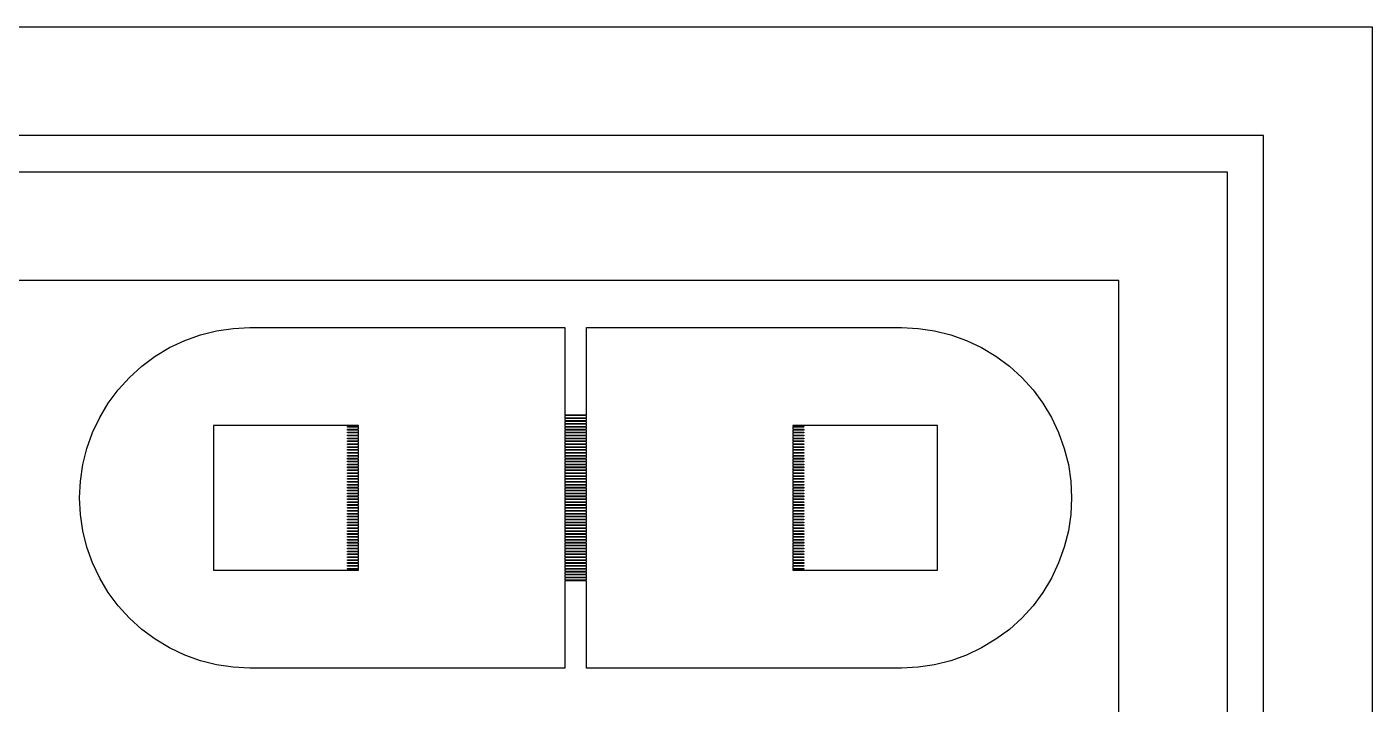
# Model space of a CAD drawing. Extents: x -16 to 132, y -40 to 113.
# Drawn here: x 93.49 to 112.49, y 66.11 to 75.67 of the extents above; entities that cross this region are included whole.
import ezdxf

# ---------------------------------------------------------------- set-up
doc = ezdxf.new("R2010")
doc.units = 0

msp = doc.modelspace()

# ---------------------------------------------------------------- linework, layer by layer
for p, q in [((-2.0452, 75.6724), (112.486, 75.6724)), ((112.486, 75.6724), (112.486, -2.0452)), ((110.952, 74.1385), (-0.51129, 74.1385)), ((110.952, -0.51129), (110.952, 74.1385)), ((0, 73.6272), (110.441, 73.6272)), ((110.441, 73.6272), (110.441, 0)), ((108.907, 72.0933), (1.53389, 72.0933)), ((108.907, 1.53389), (108.907, 72.0933)), ((95.5029, 71.1448), (95.7161, 71.2457)), ((95.7161, 71.2457), (95.9381, 71.3251)), ((95.9381, 71.3251), (96.1669, 71.3824)), ((96.1669, 71.3824), (96.4002, 71.417)), ((96.4002, 71.417), (96.6357, 71.4286)), ((96.6357, 71.4286), (101.084, 71.4286)), ((101.084, 71.4286), (101.084, 70.1964)), ((101.391, 70.1964), (101.391, 71.4286)), ((101.391, 71.4286), (105.839, 71.4286)), ((105.839, 71.4286), (106.075, 71.417)), ((106.075, 71.417), (106.308, 71.3824)), ((106.308, 71.3824), (106.537, 71.3251)), ((106.537, 71.3251), (106.759, 71.2457)), ((106.759, 71.2457), (106.972, 71.1448)), ((95.3006, 71.0236), (95.5029, 71.1448)), ((106.972, 71.1448), (107.174, 71.0236)), ((94.9364, 70.7247), (95.1112, 70.8831)), ((95.1112, 70.8831), (95.3006, 71.0236)), ((107.174, 71.0236), (107.364, 70.8831)), ((107.364, 70.8831), (107.538, 70.7247)), ((94.7781, 70.55), (94.9364, 70.7247)), ((107.538, 70.7247), (107.697, 70.55)), ((94.6376, 70.3606), (94.7781, 70.55)), ((107.697, 70.55), (107.837, 70.3606)), ((94.5163, 70.1583), (94.6376, 70.3606)), ((107.837, 70.3606), (107.958, 70.1583)), ((94.4155, 69.9451), (94.5163, 70.1583)), ((101.084, 70.1964), (101.391, 70.1964)), ((101.391, 70.1861), (101.084, 70.1861)), ((101.084, 70.1861), (101.084, 70.1555)), ((101.084, 70.1555), (101.391, 70.1555)), ((101.391, 70.1452), (101.084, 70.1452)), ((101.084, 70.1452), (101.084, 70.1145)), ((101.084, 70.1145), (101.391, 70.1145)), ((101.391, 70.1043), (101.084, 70.1043)), ((101.084, 70.1043), (101.084, 70.0737)), ((101.391, 70.1555), (101.391, 70.1861)), ((101.391, 70.1145), (101.391, 70.1452)), ((101.391, 70.0737), (101.391, 70.1043)), ((107.958, 70.1583), (108.059, 69.9451)), ((94.3361, 69.7231), (94.4155, 69.9451)), ((98.1696, 70.0481), (96.1244, 70.0481)), ((96.1244, 70.0481), (96.1244, 68.0029)), ((98.0162, 70.0225), (98.0162, 70.0327)), ((98.0162, 70.0327), (98.1696, 70.0327)), ((98.1696, 70.0225), (98.0162, 70.0225)), ((98.0162, 69.9816), (98.0162, 69.9918)), ((98.0162, 69.9918), (98.1696, 69.9918)), ((98.1696, 69.9816), (98.0162, 69.9816)), ((98.0162, 69.9407), (98.0162, 69.9509)), ((98.0162, 69.9509), (98.1696, 69.9509)), ((98.1696, 69.9407), (98.0162, 69.9407)), ((98.1696, 70.0327), (98.1696, 70.0481)), ((98.1696, 69.9918), (98.1696, 70.0225)), ((98.1696, 69.9509), (98.1696, 69.9816)), ((98.1696, 69.91), (98.1696, 69.9407)), ((101.084, 70.0737), (101.391, 70.0737)), ((101.391, 70.0634), (101.084, 70.0634)), ((101.084, 70.0634), (101.084, 70.0327)), ((101.084, 70.0327), (101.391, 70.0327)), ((101.391, 70.0225), (101.084, 70.0225)), ((101.084, 70.0225), (101.084, 69.9918)), ((101.084, 69.9918), (101.391, 69.9918)), ((101.391, 69.9816), (101.084, 69.9816)), ((101.084, 69.9816), (101.084, 69.9509)), ((101.084, 69.9509), (101.391, 69.9509)), ((101.391, 69.9407), (101.084, 69.9407)), ((101.084, 69.9407), (101.084, 69.91)), ((101.391, 70.0327), (101.391, 70.0634)), ((101.391, 69.9918), (101.391, 70.0225)), ((101.391, 69.9509), (101.391, 69.9816)), ((101.391, 69.91), (101.391, 69.9407)), ((106.35, 70.0481), (104.305, 70.0481)), ((104.305, 70.0481), (104.305, 70.0327)), ((104.305, 70.0327), (104.459, 70.0327)), ((104.459, 70.0225), (104.305, 70.0225)), ((104.305, 70.0225), (104.305, 69.9918)), ((104.305, 69.9918), (104.459, 69.9918)), ((104.459, 69.9816), (104.305, 69.9816)), ((104.305, 69.9816), (104.305, 69.9509)), ((104.305, 69.9509), (104.459, 69.9509)), ((104.459, 69.9407), (104.305, 69.9407)), ((104.305, 69.9407), (104.305, 69.91)), ((104.459, 70.0327), (104.459, 70.0225)), ((104.459, 69.9918), (104.459, 69.9816)), ((104.459, 69.9509), (104.459, 69.9407)), ((106.35, 68.0029), (106.35, 70.0481)), ((108.059, 69.9451), (108.139, 69.7231)), ((94.2788, 69.4943), (94.3361, 69.7231)), ((98.0162, 69.8998), (98.0162, 69.91)), ((98.0162, 69.91), (98.1696, 69.91)), ((98.1696, 69.8998), (98.0162, 69.8998)), ((98.0162, 69.8589), (98.0162, 69.8691)), ((98.0162, 69.8691), (98.1696, 69.8691)), ((98.1696, 69.8589), (98.0162, 69.8589)), ((98.0162, 69.818), (98.0162, 69.8282)), ((98.0162, 69.8282), (98.1696, 69.8282)), ((98.1696, 69.818), (98.0162, 69.818)), ((98.0162, 69.7771), (98.0162, 69.7873)), ((98.0162, 69.7873), (98.1696, 69.7873)), ((98.1696, 69.7771), (98.0162, 69.7771)), ((98.0162, 69.7362), (98.0162, 69.7464)), ((98.0162, 69.7464), (98.1696, 69.7464)), ((98.1696, 69.7362), (98.0162, 69.7362)), ((98.1696, 69.8691), (98.1696, 69.8998)), ((98.1696, 69.8282), (98.1696, 69.8589)), ((98.1696, 69.7873), (98.1696, 69.818)), ((98.1696, 69.7464), (98.1696, 69.7771)), ((98.1696, 69.7055), (98.1696, 69.7362)), ((101.084, 69.91), (101.391, 69.91)), ((101.391, 69.8998), (101.084, 69.8998)), ((101.084, 69.8998), (101.084, 69.8691)), ((101.084, 69.8691), (101.391, 69.8691)), ((101.391, 69.8589), (101.084, 69.8589)), ((101.084, 69.8589), (101.084, 69.8282)), ((101.084, 69.8282), (101.391, 69.8282)), ((101.391, 69.818), (101.084, 69.818)), ((101.084, 69.818), (101.084, 69.7873)), ((101.084, 69.7873), (101.391, 69.7873)), ((101.391, 69.7771), (101.084, 69.7771)), ((101.084, 69.7771), (101.084, 69.7464)), ((101.084, 69.7464), (101.391, 69.7464)), ((101.391, 69.7362), (101.084, 69.7362)), ((101.084, 69.7362), (101.084, 69.7055)), ((101.391, 69.8691), (101.391, 69.8998)), ((101.391, 69.8282), (101.391, 69.8589)), ((101.391, 69.7873), (101.391, 69.818)), ((101.391, 69.7464), (101.391, 69.7771)), ((101.391, 69.7055), (101.391, 69.7362)), ((104.305, 69.91), (104.459, 69.91)), ((104.459, 69.8998), (104.305, 69.8998)), ((104.305, 69.8998), (104.305, 69.8691)), ((104.305, 69.8691), (104.459, 69.8691)), ((104.459, 69.8589), (104.305, 69.8589)), ((104.305, 69.8589), (104.305, 69.8282)), ((104.305, 69.8282), (104.459, 69.8282)), ((104.459, 69.818), (104.305, 69.818)), ((104.305, 69.818), (104.305, 69.7873)), ((104.305, 69.7873), (104.459, 69.7873)), ((104.459, 69.7771), (104.305, 69.7771)), ((104.305, 69.7771), (104.305, 69.7464)), ((104.305, 69.7464), (104.459, 69.7464)), ((104.459, 69.7362), (104.305, 69.7362)), ((104.305, 69.7362), (104.305, 69.7055)), ((104.459, 69.91), (104.459, 69.8998)), ((104.459, 69.8691), (104.459, 69.8589)), ((104.459, 69.8282), (104.459, 69.818)), ((104.459, 69.7873), (104.459, 69.7771)), ((104.459, 69.7464), (104.459, 69.7362)), ((108.139, 69.7231), (108.196, 69.4943)), ((98.0162, 69.6953), (98.0162, 69.7055)), ((98.0162, 69.7055), (98.1696, 69.7055)), ((98.1696, 69.6953), (98.0162, 69.6953)), ((98.0162, 69.6544), (98.0162, 69.6646)), ((98.0162, 69.6646), (98.1696, 69.6646)), ((98.1696, 69.6544), (98.0162, 69.6544)), ((98.0162, 69.6135), (98.0162, 69.6237)), ((98.0162, 69.6237), (98.1696, 69.6237)), ((98.1696, 69.6135), (98.0162, 69.6135)), ((98.0162, 69.5726), (98.0162, 69.5828)), ((98.0162, 69.5828), (98.1696, 69.5828)), ((98.1696, 69.5726), (98.0162, 69.5726)), ((98.0162, 69.5317), (98.0162, 69.5419)), ((98.0162, 69.5419), (98.1696, 69.5419)), ((98.1696, 69.6646), (98.1696, 69.6953)), ((98.1696, 69.6237), (98.1696, 69.6544)), ((98.1696, 69.5828), (98.1696, 69.6135)), ((98.1696, 69.5419), (98.1696, 69.5726)), ((101.084, 69.7055), (101.391, 69.7055)), ((101.391, 69.6953), (101.084, 69.6953)), ((101.084, 69.6953), (101.084, 69.6646)), ((101.084, 69.6646), (101.391, 69.6646)), ((101.391, 69.6544), (101.084, 69.6544)), ((101.084, 69.6544), (101.084, 69.6237)), ((101.084, 69.6237), (101.391, 69.6237)), ((101.391, 69.6135), (101.084, 69.6135)), ((101.084, 69.6135), (101.084, 69.5828)), ((101.084, 69.5828), (101.391, 69.5828)), ((101.391, 69.5726), (101.084, 69.5726)), ((101.084, 69.5726), (101.084, 69.5419)), ((101.084, 69.5419), (101.391, 69.5419)), ((101.391, 69.6646), (101.391, 69.6953)), ((101.391, 69.6237), (101.391, 69.6544)), ((101.391, 69.5828), (101.391, 69.6135)), ((101.391, 69.5419), (101.391, 69.5726)), ((104.305, 69.7055), (104.459, 69.7055)), ((104.459, 69.6953), (104.305, 69.6953)), ((104.305, 69.6953), (104.305, 69.6646)), ((104.305, 69.6646), (104.459, 69.6646)), ((104.459, 69.6544), (104.305, 69.6544)), ((104.305, 69.6544), (104.305, 69.6237)), ((104.305, 69.6237), (104.459, 69.6237)), ((104.459, 69.6135), (104.305, 69.6135)), ((104.305, 69.6135), (104.305, 69.5828)), ((104.305, 69.5828), (104.459, 69.5828)), ((104.459, 69.5726), (104.305, 69.5726)), ((104.305, 69.5726), (104.305, 69.5419)), ((104.305, 69.5419), (104.459, 69.5419)), ((104.459, 69.7055), (104.459, 69.6953)), ((104.459, 69.6646), (104.459, 69.6544)), ((104.459, 69.6237), (104.459, 69.6135)), ((104.459, 69.5828), (104.459, 69.5726)), ((104.459, 69.5419), (104.459, 69.5317)), ((94.2442, 69.261), (94.2788, 69.4943)), ((98.1696, 69.5317), (98.0162, 69.5317)), ((98.0162, 69.4908), (98.0162, 69.501)), ((98.0162, 69.501), (98.1696, 69.501)), ((98.1696, 69.4908), (98.0162, 69.4908)), ((98.0162, 69.4499), (98.0162, 69.4601)), ((98.0162, 69.4601), (98.1696, 69.4601)), ((98.1696, 69.4499), (98.0162, 69.4499)), ((98.0162, 69.409), (98.0162, 69.4192)), ((98.0162, 69.4192), (98.1696, 69.4192)), ((98.1696, 69.409), (98.0162, 69.409)), ((98.0162, 69.3681), (98.0162, 69.3783)), ((98.0162, 69.3783), (98.1696, 69.3783)), ((98.1696, 69.3681), (98.0162, 69.3681)), ((98.1696, 69.501), (98.1696, 69.5317)), ((98.1696, 69.4601), (98.1696, 69.4908)), ((98.1696, 69.4192), (98.1696, 69.4499)), ((98.1696, 69.3783), (98.1696, 69.409)), ((98.1696, 69.3374), (98.1696, 69.3681)), ((101.391, 69.5317), (101.084, 69.5317)), ((101.084, 69.5317), (101.084, 69.501)), ((101.084, 69.501), (101.391, 69.501)), ((101.391, 69.4908), (101.084, 69.4908)), ((101.084, 69.4908), (101.084, 69.4601)), ((101.084, 69.4601), (101.391, 69.4601)), ((101.391, 69.4499), (101.084, 69.4499)), ((101.084, 69.4499), (101.084, 69.4192)), ((101.084, 69.4192), (101.391, 69.4192)), ((101.391, 69.409), (101.084, 69.409)), ((101.084, 69.409), (101.084, 69.3783)), ((101.084, 69.3783), (101.391, 69.3783)), ((101.391, 69.3681), (101.084, 69.3681)), ((101.084, 69.3681), (101.084, 69.3374)), ((101.391, 69.501), (101.391, 69.5317)), ((101.391, 69.4601), (101.391, 69.4908)), ((101.391, 69.4192), (101.391, 69.4499)), ((101.391, 69.3783), (101.391, 69.409)), ((101.391, 69.3374), (101.391, 69.3681)), ((104.459, 69.5317), (104.305, 69.5317)), ((104.305, 69.5317), (104.305, 69.501)), ((104.305, 69.501), (104.459, 69.501)), ((104.459, 69.4908), (104.305, 69.4908)), ((104.305, 69.4908), (104.305, 69.4601)), ((104.305, 69.4601), (104.459, 69.4601)), ((104.459, 69.4499), (104.305, 69.4499)), ((104.305, 69.4499), (104.305, 69.4192)), ((104.305, 69.4192), (104.459, 69.4192)), ((104.459, 69.409), (104.305, 69.409)), ((104.305, 69.409), (104.305, 69.3783)), ((104.305, 69.3783), (104.459, 69.3783)), ((104.459, 69.3681), (104.305, 69.3681)), ((104.305, 69.3681), (104.305, 69.3374)), ((104.459, 69.501), (104.459, 69.4908)), ((104.459, 69.4601), (104.459, 69.4499)), ((104.459, 69.4192), (104.459, 69.409)), ((104.459, 69.3783), (104.459, 69.3681)), ((108.196, 69.4943), (108.231, 69.261)), ((94.2326, 69.0255), (94.2442, 69.261)), ((98.0162, 69.3272), (98.0162, 69.3374)), ((98.0162, 69.3374), (98.1696, 69.3374)), ((98.1696, 69.3272), (98.0162, 69.3272)), ((98.0162, 69.2862), (98.0162, 69.2965)), ((98.0162, 69.2965), (98.1696, 69.2965)), ((98.1696, 69.2862), (98.0162, 69.2862)), ((98.0162, 69.2453), (98.0162, 69.2556)), ((98.0162, 69.2556), (98.1696, 69.2556)), ((98.1696, 69.2453), (98.0162, 69.2453)), ((98.0162, 69.2044), (98.0162, 69.2147)), ((98.0162, 69.2147), (98.1696, 69.2147)), ((98.1696, 69.2044), (98.0162, 69.2044)), ((98.0162, 69.1635), (98.0162, 69.1738)), ((98.0162, 69.1738), (98.1696, 69.1738)), ((98.1696, 69.1635), (98.0162, 69.1635)), ((98.1696, 69.2965), (98.1696, 69.3272)), ((98.1696, 69.2556), (98.1696, 69.2862)), ((98.1696, 69.2147), (98.1696, 69.2453)), ((98.1696, 69.1738), (98.1696, 69.2044)), ((98.1696, 69.1329), (98.1696, 69.1635)), ((101.084, 69.3374), (101.391, 69.3374)), ((101.391, 69.3272), (101.084, 69.3272)), ((101.084, 69.3272), (101.084, 69.2965)), ((101.084, 69.2965), (101.391, 69.2965)), ((101.391, 69.2862), (101.084, 69.2862)), ((101.084, 69.2862), (101.084, 69.2556)), ((101.084, 69.2556), (101.391, 69.2556)), ((101.391, 69.2453), (101.084, 69.2453)), ((101.084, 69.2453), (101.084, 69.2147)), ((101.084, 69.2147), (101.391, 69.2147)), ((101.391, 69.2044), (101.084, 69.2044)), ((101.084, 69.2044), (101.084, 69.1738)), ((101.084, 69.1738), (101.391, 69.1738)), ((101.391, 69.1635), (101.084, 69.1635)), ((101.084, 69.1635), (101.084, 69.1329)), ((101.391, 69.2965), (101.391, 69.3272)), ((101.391, 69.2556), (101.391, 69.2862)), ((101.391, 69.2147), (101.391, 69.2453)), ((101.391, 69.1738), (101.391, 69.2044)), ((101.391, 69.1329), (101.391, 69.1635)), ((104.305, 69.3374), (104.459, 69.3374)), ((104.459, 69.3272), (104.305, 69.3272)), ((104.305, 69.3272), (104.305, 69.2965)), ((104.305, 69.2965), (104.459, 69.2965)), ((104.459, 69.2862), (104.305, 69.2862)), ((104.305, 69.2862), (104.305, 69.2556)), ((104.305, 69.2556), (104.459, 69.2556)), ((104.459, 69.2453), (104.305, 69.2453)), ((104.305, 69.2453), (104.305, 69.2147)), ((104.305, 69.2147), (104.459, 69.2147)), ((104.459, 69.2044), (104.305, 69.2044)), ((104.305, 69.2044), (104.305, 69.1738)), ((104.305, 69.1738), (104.459, 69.1738)), ((104.459, 69.1635), (104.305, 69.1635)), ((104.305, 69.1635), (104.305, 69.1329)), ((104.459, 69.3374), (104.459, 69.3272)), ((104.459, 69.2965), (104.459, 69.2862)), ((104.459, 69.2556), (104.459, 69.2453)), ((104.459, 69.2147), (104.459, 69.2044)), ((104.459, 69.1738), (104.459, 69.1635)), ((108.231, 69.261), (108.242, 69.0255)), ((94.2442, 68.79), (94.2326, 69.0255)), ((98.0162, 69.1226), (98.0162, 69.1329)), ((98.0162, 69.1329), (98.1696, 69.1329)), ((98.1696, 69.1226), (98.0162, 69.1226)), ((98.0162, 69.0817), (98.0162, 69.0919)), ((98.0162, 69.0919), (98.1696, 69.0919)), ((98.1696, 69.0817), (98.0162, 69.0817)), ((98.0162, 69.0408), (98.0162, 69.0511)), ((98.0162, 69.0511), (98.1696, 69.0511)), ((98.1696, 69.0408), (98.0162, 69.0408)), ((98.0162, 68.9999), (98.0162, 69.0101)), ((98.0162, 69.0101), (98.1696, 69.0101)), ((98.1696, 68.9999), (98.0162, 68.9999)), ((98.0162, 68.959), (98.0162, 68.9693)), ((98.0162, 68.9693), (98.1696, 68.9693)), ((98.1696, 69.0919), (98.1696, 69.1226)), ((98.1696, 69.0511), (98.1696, 69.0817)), ((98.1696, 69.0101), (98.1696, 69.0408)), ((98.1696, 68.9693), (98.1696, 68.9999)), ((101.084, 69.1329), (101.391, 69.1329)), ((101.391, 69.1226), (101.084, 69.1226)), ((101.084, 69.1226), (101.084, 69.0919)), ((101.084, 69.0919), (101.391, 69.0919)), ((101.391, 69.0817), (101.084, 69.0817)), ((101.084, 69.0817), (101.084, 69.0511)), ((101.084, 69.0511), (101.391, 69.0511)), ((101.391, 69.0408), (101.084, 69.0408)), ((101.084, 69.0408), (101.084, 69.0101)), ((101.084, 69.0101), (101.391, 69.0101)), ((101.391, 68.9999), (101.084, 68.9999)), ((101.084, 68.9999), (101.084, 68.9693)), ((101.084, 68.9693), (101.391, 68.9693)), ((101.391, 69.0919), (101.391, 69.1226)), ((101.391, 69.0511), (101.391, 69.0817)), ((101.391, 69.0101), (101.391, 69.0408)), ((101.391, 68.9693), (101.391, 68.9999)), ((104.305, 69.1329), (104.459, 69.1329)), ((104.459, 69.1226), (104.305, 69.1226)), ((104.305, 69.1226), (104.305, 69.0919)), ((104.305, 69.0919), (104.459, 69.0919)), ((104.459, 69.0817), (104.305, 69.0817)), ((104.305, 69.0817), (104.305, 69.0511)), ((104.305, 69.0511), (104.459, 69.0511)), ((104.459, 69.0408), (104.305, 69.0408)), ((104.305, 69.0408), (104.305, 69.0101)), ((104.305, 69.0101), (104.459, 69.0101)), ((104.459, 68.9999), (104.305, 68.9999)), ((104.305, 68.9999), (104.305, 68.9693)), ((104.305, 68.9693), (104.459, 68.9693)), ((104.459, 69.1329), (104.459, 69.1226)), ((104.459, 69.0919), (104.459, 69.0817)), ((104.459, 69.0511), (104.459, 69.0408)), ((104.459, 69.0101), (104.459, 68.9999)), ((104.459, 68.9693), (104.459, 68.959)), ((108.242, 69.0255), (108.231, 68.79)), ((94.2788, 68.5567), (94.2442, 68.79)), ((98.1696, 68.959), (98.0162, 68.959)), ((98.0162, 68.9181), (98.0162, 68.9284)), ((98.0162, 68.9284), (98.1696, 68.9284)), ((98.1696, 68.9181), (98.0162, 68.9181)), ((98.0162, 68.8772), (98.0162, 68.8875)), ((98.0162, 68.8875), (98.1696, 68.8875)), ((98.1696, 68.8772), (98.0162, 68.8772)), ((98.0162, 68.8363), (98.0162, 68.8465)), ((98.0162, 68.8465), (98.1696, 68.8465)), ((98.1696, 68.8363), (98.0162, 68.8363)), ((98.0162, 68.7954), (98.0162, 68.8056)), ((98.0162, 68.8056), (98.1696, 68.8056)), ((98.1696, 68.7954), (98.0162, 68.7954)), ((98.1696, 68.9284), (98.1696, 68.959)), ((98.1696, 68.8875), (98.1696, 68.9181)), ((98.1696, 68.8465), (98.1696, 68.8772)), ((98.1696, 68.8056), (98.1696, 68.8363)), ((98.1696, 68.7647), (98.1696, 68.7954)), ((101.391, 68.959), (101.084, 68.959)), ((101.084, 68.959), (101.084, 68.9284)), ((101.084, 68.9284), (101.391, 68.9284)), ((101.391, 68.9181), (101.084, 68.9181)), ((101.084, 68.9181), (101.084, 68.8875)), ((101.084, 68.8875), (101.391, 68.8875)), ((101.391, 68.8772), (101.084, 68.8772)), ((101.084, 68.8772), (101.084, 68.8465)), ((101.084, 68.8465), (101.391, 68.8465)), ((101.391, 68.8363), (101.084, 68.8363)), ((101.084, 68.8363), (101.084, 68.8056)), ((101.084, 68.8056), (101.391, 68.8056)), ((101.391, 68.7954), (101.084, 68.7954)), ((101.084, 68.7954), (101.084, 68.7647)), ((101.391, 68.9284), (101.391, 68.959)), ((101.391, 68.8875), (101.391, 68.9181)), ((101.391, 68.8465), (101.391, 68.8772)), ((101.391, 68.8056), (101.391, 68.8363)), ((101.391, 68.7647), (101.391, 68.7954)), ((104.459, 68.959), (104.305, 68.959)), ((104.305, 68.959), (104.305, 68.9284)), ((104.305, 68.9284), (104.459, 68.9284)), ((104.459, 68.9181), (104.305, 68.9181)), ((104.305, 68.9181), (104.305, 68.8875)), ((104.305, 68.8875), (104.459, 68.8875)), ((104.459, 68.8772), (104.305, 68.8772)), ((104.305, 68.8772), (104.305, 68.8465)), ((104.305, 68.8465), (104.459, 68.8465)), ((104.459, 68.8363), (104.305, 68.8363)), ((104.305, 68.8363), (104.305, 68.8056)), ((104.305, 68.8056), (104.459, 68.8056)), ((104.459, 68.7954), (104.305, 68.7954)), ((104.305, 68.7954), (104.305, 68.7647)), ((104.459, 68.9284), (104.459, 68.9181)), ((104.459, 68.8875), (104.459, 68.8772)), ((104.459, 68.8465), (104.459, 68.8363)), ((104.459, 68.8056), (104.459, 68.7954)), ((108.231, 68.79), (108.196, 68.5567)), ((98.0162, 68.7545), (98.0162, 68.7647)), ((98.0162, 68.7647), (98.1696, 68.7647)), ((98.1696, 68.7545), (98.0162, 68.7545)), ((98.0162, 68.7136), (98.0162, 68.7238)), ((98.0162, 68.7238), (98.1696, 68.7238)), ((98.1696, 68.7136), (98.0162, 68.7136)), ((98.0162, 68.6727), (98.0162, 68.6829)), ((98.0162, 68.6829), (98.1696, 68.6829)), ((98.1696, 68.6727), (98.0162, 68.6727)), ((98.0162, 68.6318), (98.0162, 68.642)), ((98.0162, 68.642), (98.1696, 68.642)), ((98.1696, 68.6318), (98.0162, 68.6318)), ((98.0162, 68.5909), (98.0162, 68.6011)), ((98.0162, 68.6011), (98.1696, 68.6011)), ((98.1696, 68.5909), (98.0162, 68.5909)), ((98.1696, 68.7238), (98.1696, 68.7545)), ((98.1696, 68.6829), (98.1696, 68.7136)), ((98.1696, 68.642), (98.1696, 68.6727)), ((98.1696, 68.6011), (98.1696, 68.6318)), ((98.1696, 68.5602), (98.1696, 68.5909)), ((101.084, 68.7647), (101.391, 68.7647)), ((101.391, 68.7545), (101.084, 68.7545)), ((101.084, 68.7545), (101.084, 68.7238)), ((101.084, 68.7238), (101.391, 68.7238)), ((101.391, 68.7136), (101.084, 68.7136)), ((101.084, 68.7136), (101.084, 68.6829)), ((101.084, 68.6829), (101.391, 68.6829)), ((101.391, 68.6727), (101.084, 68.6727)), ((101.084, 68.6727), (101.084, 68.642)), ((101.084, 68.642), (101.391, 68.642)), ((101.391, 68.6318), (101.084, 68.6318)), ((101.084, 68.6318), (101.084, 68.6011)), ((101.084, 68.6011), (101.391, 68.6011)), ((101.391, 68.5909), (101.084, 68.5909)), ((101.084, 68.5909), (101.084, 68.5602)), ((101.391, 68.7238), (101.391, 68.7545)), ((101.391, 68.6829), (101.391, 68.7136)), ((101.391, 68.642), (101.391, 68.6727)), ((101.391, 68.6011), (101.391, 68.6318)), ((101.391, 68.5602), (101.391, 68.5909)), ((104.305, 68.7647), (104.459, 68.7647)), ((104.459, 68.7545), (104.305, 68.7545)), ((104.305, 68.7545), (104.305, 68.7238)), ((104.305, 68.7238), (104.459, 68.7238)), ((104.459, 68.7136), (104.305, 68.7136)), ((104.305, 68.7136), (104.305, 68.6829)), ((104.305, 68.6829), (104.459, 68.6829)), ((104.459, 68.6727), (104.305, 68.6727)), ((104.305, 68.6727), (104.305, 68.642)), ((104.305, 68.642), (104.459, 68.642)), ((104.459, 68.6318), (104.305, 68.6318)), ((104.305, 68.6318), (104.305, 68.6011)), ((104.305, 68.6011), (104.459, 68.6011)), ((104.459, 68.5909), (104.305, 68.5909)), ((104.305, 68.5909), (104.305, 68.5602)), ((104.459, 68.7647), (104.459, 68.7545)), ((104.459, 68.7238), (104.459, 68.7136)), ((104.459, 68.6829), (104.459, 68.6727)), ((104.459, 68.642), (104.459, 68.6318)), ((104.459, 68.6011), (104.459, 68.5909)), ((94.3361, 68.3279), (94.2788, 68.5567)), ((98.0162, 68.55), (98.0162, 68.5602)), ((98.0162, 68.5602), (98.1696, 68.5602)), ((98.1696, 68.55), (98.0162, 68.55)), ((98.0162, 68.5091), (98.0162, 68.5193)), ((98.0162, 68.5193), (98.1696, 68.5193)), ((98.1696, 68.5091), (98.0162, 68.5091)), ((98.0162, 68.4682), (98.0162, 68.4784)), ((98.0162, 68.4784), (98.1696, 68.4784)), ((98.1696, 68.4682), (98.0162, 68.4682)), ((98.0162, 68.4273), (98.0162, 68.4375)), ((98.0162, 68.4375), (98.1696, 68.4375)), ((98.1696, 68.4273), (98.0162, 68.4273)), ((98.0162, 68.3864), (98.0162, 68.3966)), ((98.0162, 68.3966), (98.1696, 68.3966)), ((98.1696, 68.5193), (98.1696, 68.55)), ((98.1696, 68.4784), (98.1696, 68.5091)), ((98.1696, 68.4375), (98.1696, 68.4682)), ((98.1696, 68.3966), (98.1696, 68.4273)), ((101.084, 68.5602), (101.391, 68.5602)), ((101.391, 68.55), (101.084, 68.55)), ((101.084, 68.55), (101.084, 68.5193)), ((101.084, 68.5193), (101.391, 68.5193)), ((101.391, 68.5091), (101.084, 68.5091)), ((101.084, 68.5091), (101.084, 68.4784)), ((101.084, 68.4784), (101.391, 68.4784)), ((101.391, 68.4682), (101.084, 68.4682)), ((101.084, 68.4682), (101.084, 68.4375)), ((101.084, 68.4375), (101.391, 68.4375)), ((101.391, 68.4273), (101.084, 68.4273)), ((101.084, 68.4273), (101.084, 68.3966)), ((101.084, 68.3966), (101.391, 68.3966)), ((101.391, 68.5193), (101.391, 68.55)), ((101.391, 68.4784), (101.391, 68.5091)), ((101.391, 68.4375), (101.391, 68.4682)), ((101.391, 68.3966), (101.391, 68.4273)), ((104.305, 68.5602), (104.459, 68.5602)), ((104.459, 68.55), (104.305, 68.55)), ((104.305, 68.55), (104.305, 68.5193)), ((104.305, 68.5193), (104.459, 68.5193)), ((104.459, 68.5091), (104.305, 68.5091)), ((104.305, 68.5091), (104.305, 68.4784)), ((104.305, 68.4784), (104.459, 68.4784)), ((104.459, 68.4682), (104.305, 68.4682)), ((104.305, 68.4682), (104.305, 68.4375)), ((104.305, 68.4375), (104.459, 68.4375)), ((104.459, 68.4273), (104.305, 68.4273)), ((104.305, 68.4273), (104.305, 68.3966)), ((104.305, 68.3966), (104.459, 68.3966)), ((104.459, 68.5602), (104.459, 68.55)), ((104.459, 68.5193), (104.459, 68.5091)), ((104.459, 68.4784), (104.459, 68.4682)), ((104.459, 68.4375), (104.459, 68.4273)), ((104.459, 68.3966), (104.459, 68.3864)), ((108.196, 68.5567), (108.139, 68.3279)), ((94.4155, 68.1059), (94.3361, 68.3279)), ((98.1696, 68.3864), (98.0162, 68.3864)), ((98.0162, 68.3455), (98.0162, 68.3557)), ((98.0162, 68.3557), (98.1696, 68.3557)), ((98.1696, 68.3455), (98.0162, 68.3455)), ((98.0162, 68.3046), (98.0162, 68.3148)), ((98.0162, 68.3148), (98.1696, 68.3148)), ((98.1696, 68.3046), (98.0162, 68.3046)), ((98.0162, 68.2637), (98.0162, 68.2739)), ((98.0162, 68.2739), (98.1696, 68.2739)), ((98.1696, 68.2637), (98.0162, 68.2637)), ((98.0162, 68.2228), (98.0162, 68.233)), ((98.0162, 68.233), (98.1696, 68.233)), ((98.1696, 68.2228), (98.0162, 68.2228)), ((98.1696, 68.3557), (98.1696, 68.3864)), ((98.1696, 68.3148), (98.1696, 68.3455)), ((98.1696, 68.2739), (98.1696, 68.3046)), ((98.1696, 68.233), (98.1696, 68.2637)), ((98.1696, 68.1921), (98.1696, 68.2228)), ((101.391, 68.3864), (101.084, 68.3864)), ((101.084, 68.3864), (101.084, 68.3557)), ((101.084, 68.3557), (101.391, 68.3557)), ((101.391, 68.3455), (101.084, 68.3455)), ((101.084, 68.3455), (101.084, 68.3148)), ((101.084, 68.3148), (101.391, 68.3148)), ((101.391, 68.3046), (101.084, 68.3046)), ((101.084, 68.3046), (101.084, 68.2739)), ((101.084, 68.2739), (101.391, 68.2739)), ((101.391, 68.2637), (101.084, 68.2637)), ((101.084, 68.2637), (101.084, 68.233)), ((101.084, 68.233), (101.391, 68.233)), ((101.391, 68.2228), (101.084, 68.2228)), ((101.084, 68.2228), (101.084, 68.1921)), ((101.391, 68.3557), (101.391, 68.3864)), ((101.391, 68.3148), (101.391, 68.3455)), ((101.391, 68.2739), (101.391, 68.3046)), ((101.391, 68.233), (101.391, 68.2637)), ((101.391, 68.1921), (101.391, 68.2228)), ((104.459, 68.3864), (104.305, 68.3864)), ((104.305, 68.3864), (104.305, 68.3557)), ((104.305, 68.3557), (104.459, 68.3557)), ((104.459, 68.3455), (104.305, 68.3455)), ((104.305, 68.3455), (104.305, 68.3148)), ((104.305, 68.3148), (104.459, 68.3148)), ((104.459, 68.3046), (104.305, 68.3046)), ((104.305, 68.3046), (104.305, 68.2739)), ((104.305, 68.2739), (104.459, 68.2739)), ((104.459, 68.2637), (104.305, 68.2637)), ((104.305, 68.2637), (104.305, 68.233)), ((104.305, 68.233), (104.459, 68.233)), ((104.459, 68.2228), (104.305, 68.2228)), ((104.305, 68.2228), (104.305, 68.1921)), ((104.459, 68.3557), (104.459, 68.3455)), ((104.459, 68.3148), (104.459, 68.3046)), ((104.459, 68.2739), (104.459, 68.2637)), ((104.459, 68.233), (104.459, 68.2228)), ((108.139, 68.3279), (108.059, 68.1059)), ((94.5163, 67.8927), (94.4155, 68.1059)), ((98.0162, 68.1819), (98.0162, 68.1921)), ((98.0162, 68.1921), (98.1696, 68.1921)), ((98.1696, 68.1819), (98.0162, 68.1819)), ((98.0162, 68.141), (98.0162, 68.1512)), ((98.0162, 68.1512), (98.1696, 68.1512)), ((98.1696, 68.141), (98.0162, 68.141)), ((98.0162, 68.1), (98.0162, 68.1103)), ((98.0162, 68.1103), (98.1696, 68.1103)), ((98.1696, 68.1), (98.0162, 68.1)), ((98.0162, 68.0591), (98.0162, 68.0694)), ((98.0162, 68.0694), (98.1696, 68.0694)), ((98.1696, 68.0591), (98.0162, 68.0591)), ((98.0162, 68.0182), (98.0162, 68.0285)), ((98.0162, 68.0285), (98.1696, 68.0285)), ((98.1696, 68.0182), (98.0162, 68.0182)), ((98.1696, 68.1512), (98.1696, 68.1819)), ((98.1696, 68.1103), (98.1696, 68.141)), ((98.1696, 68.0694), (98.1696, 68.1)), ((98.1696, 68.0285), (98.1696, 68.0591)), ((98.1696, 68.0029), (98.1696, 68.0182)), ((101.084, 68.1921), (101.391, 68.1921)), ((101.391, 68.1819), (101.084, 68.1819)), ((101.084, 68.1819), (101.084, 68.1512)), ((101.084, 68.1512), (101.391, 68.1512)), ((101.391, 68.141), (101.084, 68.141)), ((101.084, 68.141), (101.084, 68.1103)), ((101.084, 68.1103), (101.391, 68.1103)), ((101.391, 68.1), (101.084, 68.1)), ((101.084, 68.1), (101.084, 68.0694)), ((101.084, 68.0694), (101.391, 68.0694)), ((101.391, 68.0591), (101.084, 68.0591)), ((101.084, 68.0591), (101.084, 68.0285)), ((101.084, 68.0285), (101.391, 68.0285)), ((101.391, 68.0182), (101.084, 68.0182)), ((101.084, 68.0182), (101.084, 67.9875)), ((101.391, 68.1512), (101.391, 68.1819)), ((101.391, 68.1103), (101.391, 68.141)), ((101.391, 68.0694), (101.391, 68.1)), ((101.391, 68.0285), (101.391, 68.0591)), ((101.391, 67.9875), (101.391, 68.0182)), ((104.305, 68.1921), (104.459, 68.1921)), ((104.459, 68.1819), (104.305, 68.1819)), ((104.305, 68.1819), (104.305, 68.1512)), ((104.305, 68.1512), (104.459, 68.1512)), ((104.459, 68.141), (104.305, 68.141)), ((104.305, 68.141), (104.305, 68.1103)), ((104.305, 68.1103), (104.459, 68.1103)), ((104.459, 68.1), (104.305, 68.1)), ((104.305, 68.1), (104.305, 68.0694)), ((104.305, 68.0694), (104.459, 68.0694)), ((104.459, 68.0591), (104.305, 68.0591)), ((104.305, 68.0591), (104.305, 68.0285)), ((104.305, 68.0285), (104.459, 68.0285)), ((104.459, 68.0182), (104.305, 68.0182)), ((104.305, 68.0182), (104.305, 68.0029)), ((104.459, 68.1921), (104.459, 68.1819)), ((104.459, 68.1512), (104.459, 68.141)), ((104.459, 68.1103), (104.459, 68.1)), ((104.459, 68.0694), (104.459, 68.0591)), ((104.459, 68.0285), (104.459, 68.0182)), ((108.059, 68.1059), (107.958, 67.8927)), ((94.6376, 67.6904), (94.5163, 67.8927)), ((96.1244, 68.0029), (98.1696, 68.0029)), ((101.084, 67.9875), (101.391, 67.9875)), ((101.391, 67.9773), (101.084, 67.9773)), ((101.084, 67.9773), (101.084, 67.9467)), ((101.084, 67.9467), (101.391, 67.9467)), ((101.391, 67.9364), (101.084, 67.9364)), ((101.084, 67.9364), (101.084, 67.9058)), ((101.084, 67.9058), (101.391, 67.9058)), ((101.391, 67.8955), (101.084, 67.8955)), ((101.084, 67.8955), (101.084, 67.8649)), ((101.084, 67.8649), (101.391, 67.8649)), ((101.391, 67.8546), (101.084, 67.8546)), ((101.084, 67.8546), (101.084, 66.6224)), ((101.391, 67.9467), (101.391, 67.9773)), ((101.391, 67.9058), (101.391, 67.9364)), ((101.391, 67.8649), (101.391, 67.8955)), ((101.391, 66.6224), (101.391, 67.8546)), ((104.305, 68.0029), (106.35, 68.0029)), ((107.958, 67.8927), (107.837, 67.6904)), ((94.7781, 67.501), (94.6376, 67.6904)), ((107.837, 67.6904), (107.697, 67.501)), ((94.9364, 67.3262), (94.7781, 67.501)), ((107.697, 67.501), (107.538, 67.3262)), ((95.1112, 67.1679), (94.9364, 67.3262)), ((107.538, 67.3262), (107.364, 67.1679)), ((95.3006, 67.0274), (95.1112, 67.1679)), ((107.364, 67.1679), (107.174, 67.0274)), ((95.5029, 66.9061), (95.3006, 67.0274)), ((95.7161, 66.8053), (95.5029, 66.9061)), ((106.972, 66.9061), (106.759, 66.8053)), ((107.174, 67.0274), (106.972, 66.9061)), ((95.9381, 66.7259), (95.7161, 66.8053)), ((96.1669, 66.6686), (95.9381, 66.7259)), ((106.537, 66.7259), (106.308, 66.6686)), ((106.759, 66.8053), (106.537, 66.7259)), ((96.4002, 66.634), (96.1669, 66.6686)), ((96.6357, 66.6224), (96.4002, 66.634)), ((101.084, 66.6224), (96.6357, 66.6224)), ((105.839, 66.6224), (101.391, 66.6224)), ((106.075, 66.634), (105.839, 66.6224)), ((106.308, 66.6686), (106.075, 66.634))]:
    msp.add_line(p, q)

doc.saveas('drawing.dxf')
